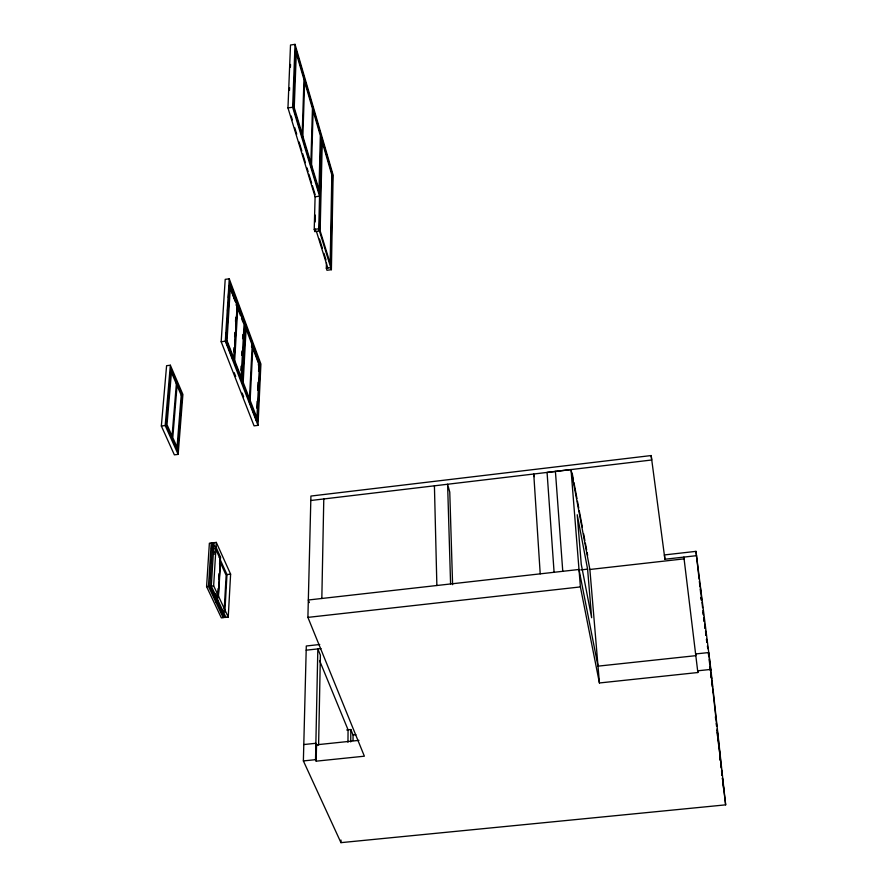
<?xml version="1.0" encoding="UTF-8"?>
<svg xmlns="http://www.w3.org/2000/svg" width="887" height="887" viewBox="0 0 887 887"><rect width="100%" height="100%" fill="white"/><g stroke="black" fill="none" stroke-linecap="round" stroke-linejoin="round"><path stroke-width="1.33" d="M353.026 740.534L353.059 735.024L350.82 729.535L346.706 729.968M347.959 742.231L348.07 729.824L319.553 660.505M350.72 741.942L350.82 729.535M696.528 555.672L664.917 559.242L664.43 554.929L695.973 551.359L710.875 669.408L725.655 804.853L340.952 842.65L340.985 840.033M321.826 598.503L323.788 498.937M326.327 268.229L326.959 270.28L331.394 269.692L333.124 175.049L295.038 44.35L290.504 45.015L287.965 107.915L315.096 196.792L314.231 229.411L314.896 231.562L319.431 230.953L321.659 137.895L332.481 174.994L330.751 267.641L326.327 268.229L326.438 262.696M664.917 559.242L651.169 455.552L310.916 496.055L307.9 617.385L364.369 756.19L316.193 761.168L315.528 759.671L317.834 648.896L320.384 655.138L318.599 745.124M316.193 761.168L316.526 744.792L358.947 740.368M331.394 269.692L318.766 228.802L319.553 196.182L292.643 107.249L295.038 44.35M314.896 231.562L314.974 228.824M315.151 221.983L315.328 215.142M340.952 842.65L303.376 760.924L306.292 645.991L319.741 644.505M311.503 167.211L313.155 108.757M302.866 136.254L304.651 81.859L312.446 108.547L310.893 162.842L302.866 136.254L302.101 136.365M302.101 136.11L304.041 77.513M289.484 90.385L289.594 87.658M290.415 67.179L290.515 64.452M256.92 417.844L250.134 400.314L248.803 400.48L255.6 418.01L256.92 417.844L259.47 364.668L252.862 346.928L251.553 347.094L251.664 345.076L252.961 344.91M260.19 364.346L257.463 421.602L242.395 382.74L245.555 324.997L260.19 364.346L258.904 364.502L251.664 345.076M258.006 425.361L260.911 364.036L229.256 278.817L225.209 279.361L221.173 341.739L254.07 425.849L258.006 425.361L225.32 341.207L229.256 278.817M256.21 420.405L256.343 417.677M256.809 408.131L257.13 401.312M257.662 390.413L258.05 382.23M258.583 371.32L258.904 364.502M250.134 400.314L252.862 346.928M240.854 370.322L241.087 366.187M241.696 355.188L241.929 351.064M242.617 338.679L242.85 334.554M241.142 377.108L244.113 323.456L237.838 306.603L237.173 306.691L234.013 360.521L240.477 377.197L241.142 377.108L234.689 360.432L237.838 306.603M214.244 546.459L212.614 542.844L209.875 586.229L224.555 617.496L228.236 617.086L230.609 574.155L216.306 542.412L209.376 543.221L206.582 586.606L221.34 617.862L223.18 617.651L223.402 613.627M221.573 613.837L221.805 609.812M222.848 611.708L222.692 614.392L216.761 601.774M224.134 610.855L226.152 575.33L220.464 562.79L218.424 597.095M224.855 612.13L226.983 574.576L219.876 558.888L219.555 564.287M217.781 593.957L218.102 588.558M218.668 579.122L218.989 573.723M218.102 597.927L220.53 557.147L215.63 546.292M233.713 351.817L233.957 347.671M234.611 336.628L234.855 332.481M235.51 321.438L235.754 317.302M229.134 349.811L232.627 358.803L233.991 358.636L237.162 304.784L230.387 286.612L229.034 286.789M215.707 593.414L215.375 598.836L209.775 586.906M216.073 599.457L216.317 595.332M216.894 595.077L216.572 600.477L217.969 600.322M225.73 339.466L226.152 332.714M226.662 324.609L227.005 319.198M227.515 311.093L227.937 304.341M228.358 297.588L228.791 290.836M229.711 286.701L226.329 340.73L233.314 358.725M225.93 617.341L211.294 586.063L214 542.678M233.991 358.636L227.028 340.641L230.387 286.612M228.236 617.086L213.645 585.797L216.306 542.412M211.228 542.999L208.467 586.385L223.18 617.651M209.742 577.559L209.997 573.479M210.685 562.613L210.851 559.885M211.538 549.009L211.716 546.292L214.466 552.335M178.154 454.377L182.899 394.471L170.348 365.222L166.59 365.699L161.345 426.015L174.362 454.843L178.154 454.377L165.193 425.538L170.348 365.222M171.901 438.045L176.524 381.942M287.965 107.915L292.643 107.249M310.805 165.17L311.559 165.071L319.01 189.74L320.34 135.578L313.1 110.786M315.096 196.792L319.553 196.182M314.231 229.411L318.766 228.802M237.284 302.755L235.942 302.933L229.411 285.403M235.831 304.962L237.162 304.784M243.459 323.544L244.113 323.456M227.028 340.641L225.642 340.819L228.136 347.238M221.173 341.739L225.32 341.207M234.013 360.521L234.689 360.432M258.184 364.834L259.47 364.668M161.345 426.015L165.193 425.538M710.875 669.408L697.648 670.816L697.858 672.523L599.424 682.968L589.877 569.476L571.017 469.545L547.068 472.394L554.087 572.259M310.816 500.501L651.668 459.998L651.169 455.552M219.156 557.302L220.53 557.147M226.983 574.576L230.609 574.155M206.582 586.606L209.875 586.229M211.294 586.063L213.645 585.797M215.907 602.206L217.304 602.04M580.752 569.92L587.593 569.144L591.64 617.729L581.24 564.187L577.237 514.726L587.593 569.144M589.877 569.476L684.077 558.854M307.9 617.385L580.397 586.917L599.424 682.968M306.17 650.182L321.005 648.574M353.17 735.035L355.92 734.746M303.797 744.548L315.861 743.284L316.925 745.679M303.376 760.924L315.528 759.671M211.594 548.099L214.377 554.198M212.348 545.472L214.022 549.175M215.109 547.8L220.397 559.464M172.067 435.994L167.011 424.685L171.435 372.451L176.358 383.894M309.352 602.583L308.321 600L579 569.476L598.015 666.148L695.818 655.67L695.608 653.952L708.746 652.544L710.687 670.284M234.212 372.651L235.698 376.443M242.195 393.085L243.626 396.766M230.199 287.998L235.044 300.97M237.173 306.691L240.554 315.761M241.519 318.355L242.971 322.247M319.553 239.091L322.369 248.183M323.988 253.383L325.995 259.88M316.404 231.352L327.802 268.029M291.158 115.942L292.344 119.845M294.728 127.65L296.713 134.159M299.085 141.931L301.846 151.001M302.633 153.595L305.394 162.654M306.98 167.843L308.144 171.668M308.92 174.218L311.647 183.154M312.424 185.716L315.151 194.641M302.179 133.959L294.24 107.693L296.28 53.187L303.975 79.553M534.318 476.663L533.752 474.002L540.216 573.856M572.17 473.159L573.434 479.834M573.933 482.506L576.971 498.583M577.47 501.288L578.745 508.04M579.255 510.746L582.316 526.956M583.591 533.719L584.855 540.471M585.365 543.177L586.64 549.929M587.15 552.634L587.66 555.329M702.936 610.456L703.458 614.558M703.801 617.285L704.322 621.388M704.666 624.115L705.176 628.207M705.52 630.945L706.041 635.037M706.551 639.139L706.895 641.866M707.416 645.958L707.759 648.696M708.281 652.788L708.624 655.526M709.134 659.618L709.655 663.709M709.999 666.447L710.509 670.539M710.853 673.277L711.551 678.732M701.107 597.184L701.451 599.911M703.003 612.185L703.347 614.913M703.857 619.004L704.2 621.72M704.721 625.812L705.065 628.539M705.575 632.631L705.919 635.358M706.44 639.449L706.784 642.177M710.043 668.077L710.387 670.805M710.897 674.896L711.241 677.624M711.762 681.704L712.449 687.159M712.793 689.886L713.137 692.614M715.377 716.796L715.72 719.501M716.23 723.57L716.574 726.287M717.084 730.345L717.76 735.766M718.104 738.483L718.448 741.188M717.184 732.562L717.472 736.166M718.049 739.414L718.503 744.337M718.913 746.255L720.388 759.327M719.834 757.188L720.078 760.314M720.699 764.04L721.22 768.164M721.563 770.903L721.963 775.338M722.373 777.977L725.655 804.853M697.858 672.523L683.866 557.08L684.154 559.442M710.919 672.413L711.585 678.466M711.773 680.229L712.483 686.66M712.727 688.944L716.818 726.353M717.106 728.959L721.297 767.31M721.586 769.894L722.184 775.349M722.473 778.076L723.67 788.998M699.943 583.613L701.706 599.69M702.005 602.373L702.593 607.728M695.973 551.359L699.111 579.078M699.355 581.295L699.876 585.963M700.231 589.234L700.675 593.215M701.118 597.794L701.417 600.532M571.017 469.545L580.397 586.917M555.417 471.396L562.768 571.283M452.603 584.699L449.764 492.119L447.602 484.235L450.585 583.968M434.419 485.799L436.87 585.509M331.838 174.939L330.164 263.395L320.14 230.886L322.247 142.086L331.838 174.939M321.027 135.722L319.608 194.031L293.453 107.471L295.659 48.774L321.027 135.722M252.207 345.187L249.469 398.607L243.182 382.375L246.098 328.778L252.207 345.187M244.89 323.223L241.707 380.989L226.174 340.918L229.822 282.709L244.89 323.223M181.214 395.181L177.056 447.137L172.788 437.601L177.056 385.523L181.214 395.181M182.057 394.826L177.611 450.762L166.102 425.106L170.892 368.837L182.057 394.826"/></g></svg>
